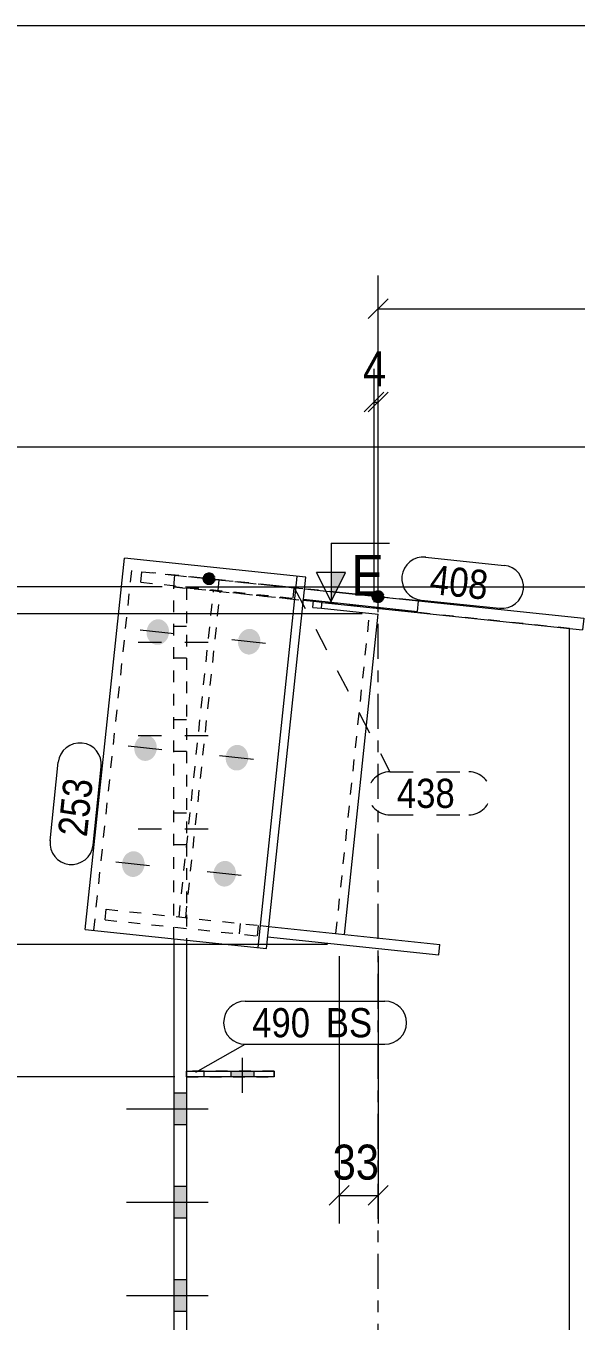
# Model space of a CAD drawing. Header units: millimetres. Extents: x 2 to 579, y 1 to 405.
# Drawn here: x 208.4 to 255.5, y 294 to 405 of the extents above; entities that cross this region are included whole.
import ezdxf

# ---------------------------------------------------------------- set-up
doc = ezdxf.new("R2010")
doc.units = ezdxf.units.MM
for name, pattern in [('XKITLINE00', [0]), ('XKITLINE01', [4, 1, -1, 1, -1]), ('XKITLINE02', [4, 2, -2]), ('XKITLINE03', [6, 3, -1, 1, -1])]:
    doc.linetypes.add(name, pattern=pattern)
for name, color, linetype, lineweight in [('Bolt', 3, 'Continuous', 0), ('Dimensions', 7, 'Continuous', 0), ('DrawingSheet', 5, 'Continuous', 0), ('Part', 2, 'Continuous', 0), ('PartMark', 7, 'Continuous', 0), ('Section', 6, 'Continuous', 0)]:
    doc.layers.add(name, color=color, linetype=linetype, lineweight=lineweight)
doc.styles.add('ARIAL', font='ARIAL.TTF')

# ---------------------------------------------------------------- blocks, each defined once
blk = doc.blocks.new('*A4')
at = {"layer": 'Bolt'}
for points in [[(222.16, 310.81), (221.06, 310.81), (221.06, 313.51), (222.16, 313.51)], [(222.16, 310.81), (221.06, 310.81), (221.06, 313.51), (222.16, 313.51)], [(222.16, 302.81), (221.06, 302.81), (221.06, 305.51), (222.16, 305.51)], [(222.16, 302.81), (221.06, 302.81), (221.06, 305.51), (222.16, 305.51)], [(222.16, 294.81), (221.06, 294.81), (221.06, 297.51), (222.16, 297.51)], [(222.16, 294.81), (221.06, 294.81), (221.06, 297.51), (222.16, 297.51)]]:
    blk.add_hatch(color=3, dxfattribs=at).paths.add_polyline_path(points, flags=17)
at = {"layer": 'Bolt', "color": 3, "linetype": 'XKITLINE02', "lineweight": 0}
for p, q in [((222.16, 353.51), (221.06, 353.51)), ((222.16, 353.51), (221.06, 353.51)), ((224.01, 352.16), (217.01, 352.16)), ((224.01, 352.16), (217.01, 352.16)), ((222.16, 350.81), (221.06, 350.81)), ((222.16, 350.81), (221.06, 350.81)), ((222.16, 345.51), (221.06, 345.51)), ((222.16, 345.51), (221.06, 345.51)), ((224.01, 344.16), (217.01, 344.16)), ((224.01, 344.16), (217.01, 344.16)), ((222.16, 342.81), (221.06, 342.81)), ((222.16, 342.81), (221.06, 342.81)), ((222.16, 337.51), (221.06, 337.51)), ((222.16, 337.51), (221.06, 337.51)), ((224.01, 336.16), (217.01, 336.16)), ((224.01, 336.16), (217.01, 336.16)), ((222.16, 334.81), (221.06, 334.81)), ((222.16, 334.81), (221.06, 334.81))]:
    blk.add_line(p, q, dxfattribs=at)
at = {"layer": 'Bolt', "color": 3, "linetype": 'XKITLINE00', "lineweight": 0}
for p, q in [((222.16, 313.51), (221.06, 313.51)), ((222.16, 313.51), (221.06, 313.51)), ((224.01, 312.16), (217.01, 312.16)), ((224.01, 312.16), (217.01, 312.16)), ((222.16, 310.81), (221.06, 310.81)), ((222.16, 310.81), (221.06, 310.81)), ((222.16, 305.51), (221.06, 305.51)), ((222.16, 305.51), (221.06, 305.51)), ((224.01, 304.16), (217.01, 304.16)), ((224.01, 304.16), (217.01, 304.16)), ((222.16, 302.81), (221.06, 302.81)), ((222.16, 302.81), (221.06, 302.81)), ((222.16, 297.51), (221.06, 297.51)), ((222.16, 297.51), (221.06, 297.51)), ((224.01, 296.16), (217.01, 296.16)), ((224.01, 296.16), (217.01, 296.16)), ((222.16, 294.81), (221.06, 294.81)), ((222.16, 294.81), (221.06, 294.81))]:
    blk.add_line(p, q, dxfattribs=at)
blk = doc.blocks.new('*A6')
at = {"layer": 'Bolt', "color": 3, "linetype": 'XKITLINE02', "lineweight": 0}
for p, q in [((226.96, 313.56), (226.96, 316.56)), ((225.98, 314.91), (225.98, 315.41)), ((227.95, 314.91), (227.95, 315.41))]:
    blk.add_line(p, q, dxfattribs=at)
blk = doc.blocks.new('*A7')
at = {"layer": 'Bolt'}
blk.add_hatch(color=3, dxfattribs=at).paths.add_polyline_path([(225.98, 314.91), (225.98, 315.41), (227.95, 315.41), (227.95, 314.91)], flags=17)
at = {"layer": 'Bolt', "color": 3, "linetype": 'XKITLINE00', "lineweight": 0}
for p, q in [((226.96, 313.56), (226.96, 316.56)), ((225.98, 314.91), (225.98, 315.41)), ((227.95, 314.91), (227.95, 315.41))]:
    blk.add_line(p, q, dxfattribs=at)
blk = doc.blocks.new('*A9')
at = {"layer": 'Bolt'}
for points in [[(220.65, 352.92), (220.65, 352.89), (220.64, 352.86), (220.64, 352.84), (220.63, 352.81), (220.63, 352.78), (220.62, 352.76), (220.61, 352.73), (220.61, 352.71), (220.6, 352.68), (220.59, 352.65), (220.58, 352.63), (220.57, 352.61), (220.56, 352.58), (220.55, 352.56), (220.54, 352.53), (220.53, 352.51), (220.51, 352.49), (220.5, 352.46), (220.49, 352.44), (220.47, 352.42), (220.46, 352.4), (220.44, 352.37), (220.43, 352.35), (220.41, 352.33), (220.4, 352.31), (220.38, 352.29), (220.36, 352.27), (220.35, 352.25), (220.33, 352.23), (220.31, 352.22), (220.29, 352.2), (220.27, 352.18), (220.26, 352.17), (220.24, 352.15), (220.22, 352.13), (220.2, 352.12), (220.18, 352.11), (220.15, 352.09), (220.13, 352.08), (220.11, 352.07), (220.09, 352.05), (220.07, 352.04), (220.05, 352.03), (220.03, 352.02), (220, 352.01), (219.98, 352), (219.96, 351.99), (219.94, 351.99), (219.91, 351.98), (219.89, 351.97), (219.87, 351.97), (219.84, 351.96), (219.82, 351.96), (219.8, 351.95), (219.77, 351.95), (219.75, 351.95), (219.72, 351.95), (219.7, 351.95), (219.68, 351.95), (219.65, 351.95), (219.63, 351.95), (219.61, 351.95), (219.58, 351.95), (219.56, 351.95), (219.54, 351.96), (219.51, 351.96), (219.49, 351.97), (219.47, 351.97), (219.44, 351.98), (219.42, 351.98), (219.4, 351.99), (219.38, 352), (219.35, 352.01), (219.33, 352.02), (219.31, 352.03), (219.29, 352.04), (219.27, 352.05), (219.25, 352.06), (219.23, 352.07), (219.21, 352.08), (219.19, 352.1), (219.17, 352.11), (219.15, 352.13), (219.13, 352.14), (219.11, 352.16), (219.09, 352.17), (219.07, 352.19), (219.05, 352.21), (219.04, 352.23), (219.02, 352.24), (219, 352.26), (218.99, 352.28), (218.97, 352.3), (218.96, 352.32), (218.94, 352.34), (218.93, 352.36), (218.91, 352.38), (218.9, 352.41), (218.89, 352.43), (218.87, 352.45), (218.86, 352.47), (218.85, 352.5), (218.84, 352.52), (218.83, 352.54), (218.82, 352.57), (218.81, 352.59), (218.8, 352.62), (218.79, 352.64), (218.78, 352.67), (218.78, 352.69), (218.77, 352.72), (218.76, 352.74), (218.76, 352.77), (218.75, 352.8), (218.75, 352.82), (218.75, 352.85), (218.74, 352.88), (218.74, 352.9), (218.74, 352.93), (218.74, 352.96), (218.74, 352.98), (218.74, 353.01), (218.74, 353.04), (218.74, 353.06), (218.74, 353.09), (218.74, 353.12), (218.74, 353.14), (218.75, 353.17), (218.75, 353.2), (218.75, 353.23), (218.76, 353.25), (218.76, 353.28), (218.77, 353.3), (218.78, 353.33), (218.78, 353.36), (218.79, 353.38), (218.8, 353.41), (218.81, 353.43), (218.82, 353.46), (218.83, 353.48), (218.84, 353.51), (218.85, 353.53), (218.86, 353.56), (218.87, 353.58), (218.88, 353.6), (218.9, 353.63), (218.91, 353.65), (218.92, 353.67), (218.94, 353.69), (218.95, 353.71), (218.97, 353.74), (218.98, 353.76), (219, 353.78), (219.02, 353.8), (219.03, 353.82), (219.05, 353.83), (219.07, 353.85), (219.09, 353.87), (219.1, 353.89), (219.12, 353.91), (219.14, 353.92), (219.16, 353.94), (219.18, 353.95), (219.2, 353.97), (219.22, 353.98), (219.24, 354), (219.26, 354.01), (219.28, 354.02), (219.31, 354.03), (219.33, 354.05), (219.35, 354.06), (219.37, 354.07), (219.39, 354.08), (219.42, 354.08), (219.44, 354.09), (219.46, 354.1), (219.48, 354.11), (219.51, 354.11), (219.53, 354.12), (219.55, 354.13), (219.58, 354.13), (219.6, 354.13), (219.63, 354.14), (219.65, 354.14), (219.67, 354.14), (219.7, 354.14), (219.72, 354.14), (219.74, 354.14), (219.77, 354.14), (219.79, 354.14), (219.81, 354.14), (219.84, 354.14), (219.86, 354.13), (219.88, 354.13), (219.91, 354.12), (219.93, 354.12), (219.95, 354.11), (219.98, 354.1), (220, 354.1), (220.02, 354.09), (220.04, 354.08), (220.06, 354.07), (220.09, 354.06), (220.11, 354.05), (220.13, 354.04), (220.15, 354.03), (220.17, 354.02), (220.19, 354), (220.21, 353.99), (220.23, 353.98), (220.25, 353.96), (220.27, 353.95), (220.29, 353.93), (220.31, 353.91), (220.33, 353.9), (220.34, 353.88), (220.36, 353.86), (220.38, 353.84), (220.39, 353.83), (220.41, 353.81), (220.43, 353.79), (220.44, 353.77), (220.46, 353.75), (220.47, 353.73), (220.48, 353.7), (220.5, 353.68), (220.51, 353.66), (220.52, 353.64), (220.54, 353.61), (220.55, 353.59), (220.56, 353.57), (220.57, 353.54), (220.58, 353.52), (220.59, 353.5), (220.6, 353.47), (220.6, 353.45), (220.61, 353.42), (220.62, 353.4), (220.63, 353.37), (220.63, 353.34), (220.64, 353.32), (220.64, 353.29), (220.65, 353.26), (220.65, 353.24), (220.65, 353.21), (220.66, 353.19), (220.66, 353.16), (220.66, 353.13), (220.66, 353.1), (220.66, 353.08), (220.66, 353.05), (220.66, 353.02), (220.66, 353), (220.66, 352.97), (220.66, 352.94)], [(228.48, 352.09), (228.47, 352.06), (228.47, 352.04), (228.47, 352.01), (228.46, 351.98), (228.45, 351.96), (228.45, 351.93), (228.44, 351.91), (228.43, 351.88), (228.42, 351.85), (228.42, 351.83), (228.41, 351.8), (228.4, 351.78), (228.39, 351.75), (228.38, 351.73), (228.36, 351.71), (228.35, 351.68), (228.34, 351.66), (228.33, 351.64), (228.31, 351.61), (228.3, 351.59), (228.29, 351.57), (228.27, 351.55), (228.26, 351.53), (228.24, 351.51), (228.22, 351.49), (228.21, 351.47), (228.19, 351.45), (228.17, 351.43), (228.16, 351.41), (228.14, 351.39), (228.12, 351.37), (228.1, 351.36), (228.08, 351.34), (228.06, 351.32), (228.04, 351.31), (228.02, 351.29), (228, 351.28), (227.98, 351.27), (227.96, 351.25), (227.94, 351.24), (227.92, 351.23), (227.9, 351.22), (227.87, 351.21), (227.85, 351.2), (227.83, 351.19), (227.81, 351.18), (227.78, 351.17), (227.76, 351.16), (227.74, 351.15), (227.72, 351.15), (227.69, 351.14), (227.67, 351.14), (227.65, 351.13), (227.62, 351.13), (227.6, 351.13), (227.57, 351.12), (227.55, 351.12), (227.53, 351.12), (227.5, 351.12), (227.48, 351.12), (227.46, 351.12), (227.43, 351.12), (227.41, 351.12), (227.39, 351.13), (227.36, 351.13), (227.34, 351.13), (227.32, 351.14), (227.29, 351.15), (227.27, 351.15), (227.25, 351.16), (227.23, 351.17), (227.2, 351.17), (227.18, 351.18), (227.16, 351.19), (227.14, 351.2), (227.12, 351.21), (227.09, 351.22), (227.07, 351.23), (227.05, 351.25), (227.03, 351.26), (227.01, 351.27), (226.99, 351.29), (226.97, 351.3), (226.95, 351.32), (226.93, 351.33), (226.92, 351.35), (226.9, 351.36), (226.88, 351.38), (226.86, 351.4), (226.85, 351.42), (226.83, 351.44), (226.81, 351.46), (226.8, 351.48), (226.78, 351.5), (226.77, 351.52), (226.75, 351.54), (226.74, 351.56), (226.73, 351.58), (226.71, 351.6), (226.7, 351.63), (226.69, 351.65), (226.68, 351.67), (226.67, 351.69), (226.65, 351.72), (226.65, 351.74), (226.64, 351.77), (226.63, 351.79), (226.62, 351.82), (226.61, 351.84), (226.6, 351.87), (226.6, 351.89), (226.59, 351.92), (226.59, 351.94), (226.58, 351.97), (226.58, 352), (226.57, 352.02), (226.57, 352.05), (226.57, 352.08), (226.56, 352.1), (226.56, 352.13), (226.56, 352.16), (226.56, 352.18), (226.56, 352.21), (226.56, 352.24), (226.56, 352.27), (226.57, 352.29), (226.57, 352.32), (226.57, 352.35), (226.58, 352.37), (226.58, 352.4), (226.58, 352.43), (226.59, 352.45), (226.6, 352.48), (226.6, 352.5), (226.61, 352.53), (226.62, 352.56), (226.63, 352.58), (226.63, 352.61), (226.64, 352.63), (226.65, 352.66), (226.66, 352.68), (226.67, 352.71), (226.69, 352.73), (226.7, 352.75), (226.71, 352.78), (226.72, 352.8), (226.74, 352.82), (226.75, 352.85), (226.76, 352.87), (226.78, 352.89), (226.79, 352.91), (226.81, 352.93), (226.83, 352.95), (226.84, 352.97), (226.86, 352.99), (226.88, 353.01), (226.89, 353.03), (226.91, 353.05), (226.93, 353.06), (226.95, 353.08), (226.97, 353.1), (226.99, 353.11), (227.01, 353.13), (227.03, 353.14), (227.05, 353.16), (227.07, 353.17), (227.09, 353.18), (227.11, 353.2), (227.13, 353.21), (227.15, 353.22), (227.18, 353.23), (227.2, 353.24), (227.22, 353.25), (227.24, 353.26), (227.27, 353.27), (227.29, 353.28), (227.31, 353.28), (227.33, 353.29), (227.36, 353.29), (227.38, 353.3), (227.4, 353.3), (227.43, 353.31), (227.45, 353.31), (227.48, 353.31), (227.5, 353.32), (227.52, 353.32), (227.55, 353.32), (227.57, 353.32), (227.59, 353.32), (227.62, 353.31), (227.64, 353.31), (227.66, 353.31), (227.69, 353.31), (227.71, 353.3), (227.73, 353.3), (227.76, 353.29), (227.78, 353.29), (227.8, 353.28), (227.82, 353.27), (227.85, 353.26), (227.87, 353.26), (227.89, 353.25), (227.91, 353.24), (227.93, 353.23), (227.96, 353.21), (227.98, 353.2), (228, 353.19), (228.02, 353.18), (228.04, 353.16), (228.06, 353.15), (228.08, 353.14), (228.1, 353.12), (228.12, 353.1), (228.13, 353.09), (228.15, 353.07), (228.17, 353.05), (228.19, 353.04), (228.2, 353.02), (228.22, 353), (228.24, 352.98), (228.25, 352.96), (228.27, 352.94), (228.28, 352.92), (228.3, 352.9), (228.31, 352.88), (228.32, 352.86), (228.34, 352.83), (228.35, 352.81), (228.36, 352.79), (228.37, 352.77), (228.38, 352.74), (228.39, 352.72), (228.4, 352.69), (228.41, 352.67), (228.42, 352.65), (228.43, 352.62), (228.44, 352.59), (228.45, 352.57), (228.45, 352.54), (228.46, 352.52), (228.46, 352.49), (228.47, 352.47), (228.47, 352.44), (228.48, 352.41), (228.48, 352.39), (228.48, 352.36), (228.49, 352.33), (228.49, 352.31), (228.49, 352.28), (228.49, 352.25), (228.49, 352.23), (228.49, 352.2), (228.49, 352.17), (228.48, 352.14), (228.48, 352.12)], [(219.6, 342.97), (219.6, 342.94), (219.6, 342.92), (219.59, 342.89), (219.58, 342.87), (219.58, 342.84), (219.57, 342.81), (219.57, 342.79), (219.56, 342.76), (219.55, 342.74), (219.54, 342.71), (219.53, 342.69), (219.52, 342.66), (219.51, 342.64), (219.5, 342.61), (219.49, 342.59), (219.48, 342.56), (219.46, 342.54), (219.45, 342.52), (219.44, 342.49), (219.42, 342.47), (219.41, 342.45), (219.4, 342.43), (219.38, 342.41), (219.37, 342.39), (219.35, 342.37), (219.33, 342.35), (219.32, 342.33), (219.3, 342.31), (219.28, 342.29), (219.26, 342.27), (219.24, 342.25), (219.23, 342.24), (219.21, 342.22), (219.19, 342.2), (219.17, 342.19), (219.15, 342.17), (219.13, 342.16), (219.11, 342.15), (219.09, 342.13), (219.06, 342.12), (219.04, 342.11), (219.02, 342.1), (219, 342.09), (218.98, 342.08), (218.95, 342.07), (218.93, 342.06), (218.91, 342.05), (218.89, 342.04), (218.86, 342.04), (218.84, 342.03), (218.82, 342.02), (218.79, 342.02), (218.77, 342.01), (218.75, 342.01), (218.72, 342.01), (218.7, 342), (218.68, 342), (218.65, 342), (218.63, 342), (218.6, 342), (218.58, 342), (218.56, 342), (218.53, 342.01), (218.51, 342.01), (218.49, 342.01), (218.46, 342.02), (218.44, 342.02), (218.42, 342.03), (218.4, 342.03), (218.37, 342.04), (218.35, 342.05), (218.33, 342.05), (218.31, 342.06), (218.28, 342.07), (218.26, 342.08), (218.24, 342.09), (218.22, 342.1), (218.2, 342.11), (218.18, 342.13), (218.16, 342.14), (218.14, 342.15), (218.12, 342.17), (218.1, 342.18), (218.08, 342.2), (218.06, 342.21), (218.04, 342.23), (218.02, 342.25), (218, 342.26), (217.99, 342.28), (217.97, 342.3), (217.95, 342.32), (217.94, 342.34), (217.92, 342.36), (217.91, 342.38), (217.89, 342.4), (217.88, 342.42), (217.86, 342.44), (217.85, 342.46), (217.84, 342.48), (217.82, 342.51), (217.81, 342.53), (217.8, 342.55), (217.79, 342.58), (217.78, 342.6), (217.77, 342.62), (217.76, 342.65), (217.75, 342.67), (217.74, 342.7), (217.74, 342.72), (217.73, 342.75), (217.72, 342.77), (217.72, 342.8), (217.71, 342.83), (217.71, 342.85), (217.7, 342.88), (217.7, 342.9), (217.69, 342.93), (217.69, 342.96), (217.69, 342.98), (217.69, 343.01), (217.69, 343.04), (217.69, 343.07), (217.69, 343.09), (217.69, 343.12), (217.69, 343.15), (217.69, 343.17), (217.69, 343.2), (217.7, 343.23), (217.7, 343.25), (217.7, 343.28), (217.71, 343.31), (217.71, 343.33), (217.72, 343.36), (217.73, 343.39), (217.73, 343.41), (217.74, 343.44), (217.75, 343.46), (217.76, 343.49), (217.77, 343.51), (217.78, 343.54), (217.79, 343.56), (217.8, 343.59), (217.81, 343.61), (217.82, 343.63), (217.83, 343.66), (217.85, 343.68), (217.86, 343.7), (217.87, 343.73), (217.89, 343.75), (217.9, 343.77), (217.92, 343.79), (217.93, 343.81), (217.95, 343.83), (217.97, 343.85), (217.98, 343.87), (218, 343.89), (218.02, 343.91), (218.04, 343.93), (218.05, 343.94), (218.07, 343.96), (218.09, 343.98), (218.11, 343.99), (218.13, 344.01), (218.15, 344.02), (218.17, 344.04), (218.19, 344.05), (218.21, 344.06), (218.24, 344.08), (218.26, 344.09), (218.28, 344.1), (218.3, 344.11), (218.32, 344.12), (218.34, 344.13), (218.37, 344.14), (218.39, 344.15), (218.41, 344.16), (218.44, 344.16), (218.46, 344.17), (218.48, 344.18), (218.51, 344.18), (218.53, 344.18), (218.55, 344.19), (218.58, 344.19), (218.6, 344.19), (218.62, 344.2), (218.65, 344.2), (218.67, 344.2), (218.69, 344.2), (218.72, 344.2), (218.74, 344.2), (218.76, 344.19), (218.79, 344.19), (218.81, 344.19), (218.83, 344.18), (218.86, 344.18), (218.88, 344.17), (218.9, 344.17), (218.93, 344.16), (218.95, 344.15), (218.97, 344.14), (218.99, 344.14), (219.02, 344.13), (219.04, 344.12), (219.06, 344.11), (219.08, 344.1), (219.1, 344.08), (219.12, 344.07), (219.14, 344.06), (219.16, 344.04), (219.18, 344.03), (219.2, 344.02), (219.22, 344), (219.24, 343.99), (219.26, 343.97), (219.28, 343.95), (219.29, 343.94), (219.31, 343.92), (219.33, 343.9), (219.35, 343.88), (219.36, 343.86), (219.38, 343.84), (219.39, 343.82), (219.41, 343.8), (219.42, 343.78), (219.44, 343.76), (219.45, 343.74), (219.46, 343.72), (219.47, 343.69), (219.49, 343.67), (219.5, 343.65), (219.51, 343.62), (219.52, 343.6), (219.53, 343.58), (219.54, 343.55), (219.55, 343.53), (219.56, 343.5), (219.56, 343.48), (219.57, 343.45), (219.58, 343.42), (219.58, 343.4), (219.59, 343.37), (219.59, 343.35), (219.6, 343.32), (219.6, 343.29), (219.61, 343.27), (219.61, 343.24), (219.61, 343.21), (219.61, 343.19), (219.61, 343.16), (219.61, 343.13), (219.61, 343.11), (219.61, 343.08), (219.61, 343.05), (219.61, 343.03), (219.61, 343)], [(227.43, 342.15), (227.43, 342.12), (227.42, 342.09), (227.42, 342.07), (227.41, 342.04), (227.41, 342.01), (227.4, 341.99), (227.39, 341.96), (227.38, 341.94), (227.38, 341.91), (227.37, 341.88), (227.36, 341.86), (227.35, 341.83), (227.34, 341.81), (227.33, 341.79), (227.32, 341.76), (227.3, 341.74), (227.29, 341.71), (227.28, 341.69), (227.27, 341.67), (227.25, 341.65), (227.24, 341.62), (227.22, 341.6), (227.21, 341.58), (227.19, 341.56), (227.18, 341.54), (227.16, 341.52), (227.14, 341.5), (227.12, 341.48), (227.11, 341.46), (227.09, 341.45), (227.07, 341.43), (227.05, 341.41), (227.03, 341.4), (227.01, 341.38), (226.99, 341.36), (226.97, 341.35), (226.95, 341.33), (226.93, 341.32), (226.91, 341.31), (226.89, 341.3), (226.87, 341.28), (226.85, 341.27), (226.83, 341.26), (226.8, 341.25), (226.78, 341.24), (226.76, 341.23), (226.74, 341.22), (226.71, 341.22), (226.69, 341.21), (226.67, 341.2), (226.64, 341.2), (226.62, 341.19), (226.6, 341.19), (226.57, 341.18), (226.55, 341.18), (226.53, 341.18), (226.5, 341.18), (226.48, 341.18), (226.45, 341.18), (226.43, 341.18), (226.41, 341.18), (226.38, 341.18), (226.36, 341.18), (226.34, 341.18), (226.31, 341.19), (226.29, 341.19), (226.27, 341.19), (226.24, 341.2), (226.22, 341.21), (226.2, 341.21), (226.18, 341.22), (226.15, 341.23), (226.13, 341.24), (226.11, 341.25), (226.09, 341.26), (226.07, 341.27), (226.05, 341.28), (226.02, 341.29), (226, 341.3), (225.98, 341.31), (225.96, 341.33), (225.94, 341.34), (225.92, 341.36), (225.9, 341.37), (225.89, 341.39), (225.87, 341.4), (225.85, 341.42), (225.83, 341.44), (225.81, 341.46), (225.8, 341.47), (225.78, 341.49), (225.76, 341.51), (225.75, 341.53), (225.73, 341.55), (225.72, 341.57), (225.7, 341.59), (225.69, 341.61), (225.68, 341.64), (225.66, 341.66), (225.65, 341.68), (225.64, 341.7), (225.63, 341.73), (225.62, 341.75), (225.61, 341.77), (225.6, 341.8), (225.59, 341.82), (225.58, 341.85), (225.57, 341.87), (225.56, 341.9), (225.55, 341.92), (225.55, 341.95), (225.54, 341.97), (225.54, 342), (225.53, 342.03), (225.53, 342.05), (225.52, 342.08), (225.52, 342.11), (225.52, 342.13), (225.52, 342.16), (225.51, 342.19), (225.51, 342.21), (225.51, 342.24), (225.51, 342.27), (225.51, 342.29), (225.51, 342.32), (225.52, 342.35), (225.52, 342.37), (225.52, 342.4), (225.53, 342.43), (225.53, 342.45), (225.54, 342.48), (225.54, 342.51), (225.55, 342.53), (225.55, 342.56), (225.56, 342.59), (225.57, 342.61), (225.58, 342.64), (225.58, 342.66), (225.59, 342.69), (225.6, 342.71), (225.61, 342.74), (225.62, 342.76), (225.64, 342.79), (225.65, 342.81), (225.66, 342.83), (225.67, 342.86), (225.69, 342.88), (225.7, 342.9), (225.71, 342.92), (225.73, 342.94), (225.74, 342.97), (225.76, 342.99), (225.78, 343.01), (225.79, 343.03), (225.81, 343.05), (225.83, 343.06), (225.84, 343.08), (225.86, 343.1), (225.88, 343.12), (225.9, 343.14), (225.92, 343.15), (225.94, 343.17), (225.96, 343.18), (225.98, 343.2), (226, 343.21), (226.02, 343.23), (226.04, 343.24), (226.06, 343.25), (226.08, 343.26), (226.1, 343.28), (226.13, 343.29), (226.15, 343.3), (226.17, 343.31), (226.19, 343.31), (226.22, 343.32), (226.24, 343.33), (226.26, 343.34), (226.29, 343.34), (226.31, 343.35), (226.33, 343.35), (226.36, 343.36), (226.38, 343.36), (226.4, 343.37), (226.43, 343.37), (226.45, 343.37), (226.47, 343.37), (226.5, 343.37), (226.52, 343.37), (226.54, 343.37), (226.57, 343.37), (226.59, 343.37), (226.61, 343.36), (226.64, 343.36), (226.66, 343.36), (226.68, 343.35), (226.71, 343.35), (226.73, 343.34), (226.75, 343.33), (226.78, 343.33), (226.8, 343.32), (226.82, 343.31), (226.84, 343.3), (226.86, 343.29), (226.89, 343.28), (226.91, 343.27), (226.93, 343.26), (226.95, 343.25), (226.97, 343.23), (226.99, 343.22), (227.01, 343.21), (227.03, 343.19), (227.05, 343.18), (227.07, 343.16), (227.09, 343.14), (227.1, 343.13), (227.12, 343.11), (227.14, 343.09), (227.16, 343.07), (227.17, 343.06), (227.19, 343.04), (227.2, 343.02), (227.22, 343), (227.23, 342.98), (227.25, 342.95), (227.26, 342.93), (227.28, 342.91), (227.29, 342.89), (227.3, 342.87), (227.31, 342.84), (227.32, 342.82), (227.34, 342.8), (227.35, 342.77), (227.36, 342.75), (227.37, 342.73), (227.37, 342.7), (227.38, 342.68), (227.39, 342.65), (227.4, 342.62), (227.4, 342.6), (227.41, 342.57), (227.42, 342.55), (227.42, 342.52), (227.42, 342.49), (227.43, 342.47), (227.43, 342.44), (227.43, 342.41), (227.44, 342.39), (227.44, 342.36), (227.44, 342.33), (227.44, 342.31), (227.44, 342.28), (227.44, 342.25), (227.44, 342.23), (227.44, 342.2), (227.43, 342.17)], [(218.55, 333.03), (218.55, 333), (218.55, 332.97), (218.54, 332.95), (218.54, 332.92), (218.53, 332.89), (218.52, 332.87), (218.52, 332.84), (218.51, 332.82), (218.5, 332.79), (218.49, 332.77), (218.48, 332.74), (218.47, 332.72), (218.46, 332.69), (218.45, 332.67), (218.44, 332.64), (218.43, 332.62), (218.42, 332.6), (218.4, 332.57), (218.39, 332.55), (218.38, 332.53), (218.36, 332.51), (218.35, 332.48), (218.33, 332.46), (218.32, 332.44), (218.3, 332.42), (218.28, 332.4), (218.27, 332.38), (218.25, 332.36), (218.23, 332.34), (218.21, 332.33), (218.2, 332.31), (218.18, 332.29), (218.16, 332.28), (218.14, 332.26), (218.12, 332.24), (218.1, 332.23), (218.08, 332.22), (218.06, 332.2), (218.04, 332.19), (218.01, 332.18), (217.99, 332.16), (217.97, 332.15), (217.95, 332.14), (217.93, 332.13), (217.91, 332.12), (217.88, 332.11), (217.86, 332.11), (217.84, 332.1), (217.81, 332.09), (217.79, 332.08), (217.77, 332.08), (217.74, 332.07), (217.72, 332.07), (217.7, 332.06), (217.67, 332.06), (217.65, 332.06), (217.63, 332.06), (217.6, 332.06), (217.58, 332.06), (217.56, 332.06), (217.53, 332.06), (217.51, 332.06), (217.49, 332.06), (217.46, 332.06), (217.44, 332.07), (217.42, 332.07), (217.39, 332.08), (217.37, 332.08), (217.35, 332.09), (217.32, 332.09), (217.3, 332.1), (217.28, 332.11), (217.26, 332.12), (217.23, 332.13), (217.21, 332.14), (217.19, 332.15), (217.17, 332.16), (217.15, 332.17), (217.13, 332.18), (217.11, 332.2), (217.09, 332.21), (217.07, 332.22), (217.05, 332.24), (217.03, 332.25), (217.01, 332.27), (216.99, 332.28), (216.97, 332.3), (216.96, 332.32), (216.94, 332.34), (216.92, 332.35), (216.9, 332.37), (216.89, 332.39), (216.87, 332.41), (216.86, 332.43), (216.84, 332.45), (216.83, 332.47), (216.81, 332.49), (216.8, 332.52), (216.79, 332.54), (216.78, 332.56), (216.76, 332.58), (216.75, 332.61), (216.74, 332.63), (216.73, 332.65), (216.72, 332.68), (216.71, 332.7), (216.7, 332.73), (216.69, 332.75), (216.69, 332.78), (216.68, 332.8), (216.67, 332.83), (216.67, 332.85), (216.66, 332.88), (216.66, 332.91), (216.65, 332.93), (216.65, 332.96), (216.64, 332.99), (216.64, 333.01), (216.64, 333.04), (216.64, 333.07), (216.64, 333.09), (216.64, 333.12), (216.64, 333.15), (216.64, 333.17), (216.64, 333.2), (216.64, 333.23), (216.64, 333.26), (216.65, 333.28), (216.65, 333.31), (216.66, 333.34), (216.66, 333.36), (216.67, 333.39), (216.67, 333.41), (216.68, 333.44), (216.68, 333.47), (216.69, 333.49), (216.7, 333.52), (216.71, 333.54), (216.72, 333.57), (216.73, 333.59), (216.74, 333.62), (216.75, 333.64), (216.76, 333.67), (216.77, 333.69), (216.79, 333.71), (216.8, 333.74), (216.81, 333.76), (216.83, 333.78), (216.84, 333.8), (216.85, 333.82), (216.87, 333.85), (216.88, 333.87), (216.9, 333.89), (216.92, 333.91), (216.93, 333.93), (216.95, 333.95), (216.97, 333.96), (216.99, 333.98), (217.01, 334), (217.02, 334.02), (217.04, 334.03), (217.06, 334.05), (217.08, 334.06), (217.1, 334.08), (217.12, 334.09), (217.14, 334.11), (217.17, 334.12), (217.19, 334.13), (217.21, 334.14), (217.23, 334.16), (217.25, 334.17), (217.27, 334.18), (217.3, 334.19), (217.32, 334.2), (217.34, 334.2), (217.36, 334.21), (217.39, 334.22), (217.41, 334.22), (217.43, 334.23), (217.46, 334.24), (217.48, 334.24), (217.5, 334.24), (217.53, 334.25), (217.55, 334.25), (217.57, 334.25), (217.6, 334.25), (217.62, 334.25), (217.65, 334.25), (217.67, 334.25), (217.69, 334.25), (217.72, 334.25), (217.74, 334.25), (217.76, 334.24), (217.79, 334.24), (217.81, 334.23), (217.83, 334.23), (217.86, 334.22), (217.88, 334.21), (217.9, 334.21), (217.92, 334.2), (217.94, 334.19), (217.97, 334.18), (217.99, 334.17), (218.01, 334.16), (218.03, 334.15), (218.05, 334.14), (218.07, 334.13), (218.09, 334.11), (218.11, 334.1), (218.13, 334.09), (218.15, 334.07), (218.17, 334.06), (218.19, 334.04), (218.21, 334.02), (218.23, 334.01), (218.25, 333.99), (218.26, 333.97), (218.28, 333.95), (218.3, 333.94), (218.31, 333.92), (218.33, 333.9), (218.34, 333.88), (218.36, 333.86), (218.37, 333.84), (218.39, 333.81), (218.4, 333.79), (218.41, 333.77), (218.43, 333.75), (218.44, 333.72), (218.45, 333.7), (218.46, 333.68), (218.47, 333.65), (218.48, 333.63), (218.49, 333.61), (218.5, 333.58), (218.51, 333.56), (218.51, 333.53), (218.52, 333.51), (218.53, 333.48), (218.53, 333.45), (218.54, 333.43), (218.55, 333.4), (218.55, 333.38), (218.55, 333.35), (218.56, 333.32), (218.56, 333.3), (218.56, 333.27), (218.56, 333.24), (218.56, 333.22), (218.56, 333.19), (218.56, 333.16), (218.56, 333.13), (218.56, 333.11), (218.56, 333.08), (218.56, 333.05)], [(226.38, 332.2), (226.38, 332.17), (226.37, 332.15), (226.37, 332.12), (226.36, 332.09), (226.36, 332.07), (226.35, 332.04), (226.34, 332.02), (226.33, 331.99), (226.33, 331.97), (226.32, 331.94), (226.31, 331.91), (226.3, 331.89), (226.29, 331.87), (226.28, 331.84), (226.27, 331.82), (226.25, 331.79), (226.24, 331.77), (226.23, 331.75), (226.22, 331.72), (226.2, 331.7), (226.19, 331.68), (226.17, 331.66), (226.16, 331.64), (226.14, 331.62), (226.13, 331.6), (226.11, 331.58), (226.09, 331.56), (226.08, 331.54), (226.06, 331.52), (226.04, 331.5), (226.02, 331.48), (226, 331.47), (225.98, 331.45), (225.96, 331.43), (225.94, 331.42), (225.92, 331.4), (225.9, 331.39), (225.88, 331.38), (225.86, 331.36), (225.84, 331.35), (225.82, 331.34), (225.8, 331.33), (225.78, 331.32), (225.75, 331.31), (225.73, 331.3), (225.71, 331.29), (225.69, 331.28), (225.66, 331.27), (225.64, 331.26), (225.62, 331.26), (225.59, 331.25), (225.57, 331.25), (225.55, 331.24), (225.52, 331.24), (225.5, 331.24), (225.48, 331.23), (225.45, 331.23), (225.43, 331.23), (225.41, 331.23), (225.38, 331.23), (225.36, 331.23), (225.34, 331.23), (225.31, 331.23), (225.29, 331.24), (225.26, 331.24), (225.24, 331.25), (225.22, 331.25), (225.2, 331.26), (225.17, 331.26), (225.15, 331.27), (225.13, 331.28), (225.1, 331.28), (225.08, 331.29), (225.06, 331.3), (225.04, 331.31), (225.02, 331.32), (225, 331.33), (224.98, 331.34), (224.95, 331.36), (224.93, 331.37), (224.91, 331.38), (224.89, 331.4), (224.87, 331.41), (224.86, 331.43), (224.84, 331.44), (224.82, 331.46), (224.8, 331.48), (224.78, 331.49), (224.76, 331.51), (224.75, 331.53), (224.73, 331.55), (224.71, 331.57), (224.7, 331.59), (224.68, 331.61), (224.67, 331.63), (224.65, 331.65), (224.64, 331.67), (224.63, 331.69), (224.61, 331.71), (224.6, 331.74), (224.59, 331.76), (224.58, 331.78), (224.57, 331.8), (224.56, 331.83), (224.55, 331.85), (224.54, 331.88), (224.53, 331.9), (224.52, 331.93), (224.51, 331.95), (224.51, 331.98), (224.5, 332), (224.49, 332.03), (224.49, 332.06), (224.48, 332.08), (224.48, 332.11), (224.47, 332.13), (224.47, 332.16), (224.47, 332.19), (224.47, 332.21), (224.46, 332.24), (224.46, 332.27), (224.46, 332.3), (224.46, 332.32), (224.46, 332.35), (224.47, 332.38), (224.47, 332.4), (224.47, 332.43), (224.47, 332.46), (224.48, 332.48), (224.48, 332.51), (224.49, 332.54), (224.49, 332.56), (224.5, 332.59), (224.5, 332.62), (224.51, 332.64), (224.52, 332.67), (224.53, 332.69), (224.54, 332.72), (224.55, 332.74), (224.55, 332.77), (224.57, 332.79), (224.58, 332.82), (224.59, 332.84), (224.6, 332.86), (224.61, 332.89), (224.62, 332.91), (224.64, 332.93), (224.65, 332.96), (224.67, 332.98), (224.68, 333), (224.7, 333.02), (224.71, 333.04), (224.73, 333.06), (224.74, 333.08), (224.76, 333.1), (224.78, 333.12), (224.8, 333.14), (224.81, 333.16), (224.83, 333.17), (224.85, 333.19), (224.87, 333.21), (224.89, 333.22), (224.91, 333.24), (224.93, 333.25), (224.95, 333.27), (224.97, 333.28), (224.99, 333.29), (225.01, 333.31), (225.03, 333.32), (225.06, 333.33), (225.08, 333.34), (225.1, 333.35), (225.12, 333.36), (225.14, 333.37), (225.17, 333.38), (225.19, 333.39), (225.21, 333.39), (225.24, 333.4), (225.26, 333.4), (225.28, 333.41), (225.31, 333.41), (225.33, 333.42), (225.35, 333.42), (225.38, 333.42), (225.4, 333.43), (225.42, 333.43), (225.45, 333.43), (225.47, 333.43), (225.5, 333.43), (225.52, 333.42), (225.54, 333.42), (225.57, 333.42), (225.59, 333.42), (225.61, 333.41), (225.64, 333.41), (225.66, 333.4), (225.68, 333.4), (225.7, 333.39), (225.73, 333.38), (225.75, 333.37), (225.77, 333.37), (225.79, 333.36), (225.82, 333.35), (225.84, 333.34), (225.86, 333.32), (225.88, 333.31), (225.9, 333.3), (225.92, 333.29), (225.94, 333.27), (225.96, 333.26), (225.98, 333.25), (226, 333.23), (226.02, 333.22), (226.04, 333.2), (226.05, 333.18), (226.07, 333.17), (226.09, 333.15), (226.11, 333.13), (226.12, 333.11), (226.14, 333.09), (226.15, 333.07), (226.17, 333.05), (226.18, 333.03), (226.2, 333.01), (226.21, 332.99), (226.23, 332.97), (226.24, 332.94), (226.25, 332.92), (226.26, 332.9), (226.28, 332.88), (226.29, 332.85), (226.3, 332.83), (226.31, 332.8), (226.32, 332.78), (226.32, 332.76), (226.33, 332.73), (226.34, 332.71), (226.35, 332.68), (226.35, 332.65), (226.36, 332.63), (226.37, 332.6), (226.37, 332.58), (226.38, 332.55), (226.38, 332.52), (226.38, 332.5), (226.39, 332.47), (226.39, 332.44), (226.39, 332.42), (226.39, 332.39), (226.39, 332.36), (226.39, 332.34), (226.39, 332.31), (226.39, 332.28), (226.39, 332.25), (226.38, 332.23)]]:
    blk.add_hatch(color=3, dxfattribs=at).paths.add_polyline_path(points, flags=17)
at = {"layer": 'Bolt', "color": 3, "linetype": 'XKITLINE00', "lineweight": 0}
for p, q in [((221.1, 352.9), (218.2, 353.2)), ((228.92, 352.07), (226.03, 352.38)), ((220.05, 342.95), (217.15, 343.26)), ((227.88, 342.13), (224.98, 342.43)), ((219, 333.01), (216.1, 333.31)), ((226.83, 332.18), (223.93, 332.49))]:
    blk.add_line(p, q, dxfattribs=at)
blk = doc.blocks.new('*A10')
at = {"layer": 'Part', "color": 7, "linetype": 'XKITLINE03', "lineweight": 0}
blk.add_line((238.56, 182.76), (238.56, 365.08), dxfattribs=at)
at = {"layer": 'Part', "color": 7, "linetype": 'XKITLINE01', "lineweight": 0}
for p, q in [((221.06, 326.76), (221.06, 356.92)), ((221.06, 356.92), (222.16, 356.81)), ((254.96, 353.35), (222.16, 356.81)), ((222.16, 356.81), (222.16, 326.64))]:
    blk.add_line(p, q, dxfattribs=at)
at = {"layer": 'Part', "color": 2, "linetype": 'XKITLINE00', "lineweight": 0}
for p, q in [((254.96, 182.76), (254.96, 353.35)), ((254.96, 353.35), (256.06, 353.23)), ((221.06, 326.76), (221.06, 182.76)), ((222.16, 326.64), (222.16, 182.76))]:
    blk.add_line(p, q, dxfattribs=at)
blk = doc.blocks.new('*A13')
at = {"layer": 'Part', "color": 7, "linetype": 'XKITLINE01', "lineweight": 0}
for p, q in [((221.06, 356.92), (221.17, 357.92)), ((221.17, 357.92), (242.02, 355.72)), ((233.76, 355.58), (221.06, 356.92))]:
    blk.add_line(p, q, dxfattribs=at)
at = {"layer": 'Part', "color": 2, "linetype": 'XKITLINE00', "lineweight": 0}
for p, q in [((233.76, 355.58), (256.06, 353.23)), ((242.02, 355.72), (256.17, 354.23)), ((256.17, 354.23), (256.06, 353.23))]:
    blk.add_line(p, q, dxfattribs=at)
blk = doc.blocks.new('*A18')
at = {"layer": 'Part'}
for points in [[(224.06, 357.11), (224.04, 357.11), (224.01, 357.11), (223.99, 357.12), (223.97, 357.12), (223.94, 357.13), (223.92, 357.14), (223.9, 357.15), (223.87, 357.16), (223.85, 357.17), (223.83, 357.18), (223.81, 357.19), (223.79, 357.21), (223.77, 357.22), (223.75, 357.24), (223.73, 357.26), (223.72, 357.27), (223.7, 357.29), (223.69, 357.31), (223.67, 357.33), (223.66, 357.35), (223.65, 357.37), (223.64, 357.39), (223.63, 357.42), (223.62, 357.44), (223.61, 357.46), (223.6, 357.49), (223.6, 357.51), (223.59, 357.54), (223.59, 357.56), (223.59, 357.58), (223.59, 357.61), (223.59, 357.63), (223.59, 357.66), (223.59, 357.68), (223.6, 357.71), (223.6, 357.73), (223.61, 357.75), (223.62, 357.78), (223.63, 357.8), (223.64, 357.82), (223.65, 357.84), (223.66, 357.87), (223.67, 357.89), (223.69, 357.91), (223.7, 357.93), (223.72, 357.94), (223.73, 357.96), (223.75, 357.98), (223.77, 358), (223.79, 358.01), (223.81, 358.02), (223.83, 358.04), (223.85, 358.05), (223.87, 358.06), (223.9, 358.07), (223.92, 358.08), (223.94, 358.09), (223.97, 358.09), (223.99, 358.1), (224.01, 358.1), (224.04, 358.11), (224.06, 358.11), (224.09, 358.11), (224.11, 358.11), (224.14, 358.11), (224.16, 358.1), (224.19, 358.1), (224.21, 358.09), (224.23, 358.09), (224.26, 358.08), (224.28, 358.07), (224.3, 358.06), (224.32, 358.05), (224.34, 358.04), (224.37, 358.02), (224.39, 358.01), (224.41, 358), (224.42, 357.98), (224.44, 357.96), (224.46, 357.94), (224.47, 357.93), (224.49, 357.91), (224.5, 357.89), (224.52, 357.87), (224.53, 357.84), (224.54, 357.82), (224.55, 357.8), (224.56, 357.78), (224.57, 357.75), (224.57, 357.73), (224.58, 357.71), (224.58, 357.68), (224.59, 357.66), (224.59, 357.63), (224.59, 357.61), (224.59, 357.58), (224.59, 357.56), (224.58, 357.54), (224.58, 357.51), (224.57, 357.49), (224.57, 357.46), (224.56, 357.44), (224.55, 357.42), (224.54, 357.39), (224.53, 357.37), (224.52, 357.35), (224.5, 357.33), (224.49, 357.31), (224.47, 357.29), (224.46, 357.27), (224.44, 357.26), (224.42, 357.24), (224.41, 357.22), (224.39, 357.21), (224.37, 357.19), (224.34, 357.18), (224.32, 357.17), (224.3, 357.16), (224.28, 357.15), (224.26, 357.14), (224.23, 357.13), (224.21, 357.12), (224.19, 357.12), (224.16, 357.11), (224.14, 357.11), (224.11, 357.11), (224.09, 357.11)], [(238.54, 355.58), (238.51, 355.58), (238.49, 355.59), (238.47, 355.59), (238.44, 355.6), (238.42, 355.6), (238.39, 355.61), (238.37, 355.62), (238.35, 355.63), (238.33, 355.64), (238.31, 355.65), (238.28, 355.67), (238.26, 355.68), (238.25, 355.7), (238.23, 355.71), (238.21, 355.73), (238.19, 355.75), (238.18, 355.76), (238.16, 355.78), (238.15, 355.8), (238.13, 355.82), (238.12, 355.85), (238.11, 355.87), (238.1, 355.89), (238.09, 355.91), (238.08, 355.94), (238.08, 355.96), (238.07, 355.98), (238.07, 356.01), (238.07, 356.03), (238.06, 356.06), (238.06, 356.08), (238.06, 356.11), (238.07, 356.13), (238.07, 356.16), (238.07, 356.18), (238.08, 356.2), (238.08, 356.23), (238.09, 356.25), (238.1, 356.27), (238.11, 356.3), (238.12, 356.32), (238.13, 356.34), (238.15, 356.36), (238.16, 356.38), (238.18, 356.4), (238.19, 356.42), (238.21, 356.44), (238.23, 356.45), (238.25, 356.47), (238.26, 356.48), (238.28, 356.5), (238.31, 356.51), (238.33, 356.52), (238.35, 356.53), (238.37, 356.54), (238.39, 356.55), (238.42, 356.56), (238.44, 356.57), (238.47, 356.57), (238.49, 356.58), (238.51, 356.58), (238.54, 356.58), (238.56, 356.58), (238.59, 356.58), (238.61, 356.58), (238.64, 356.58), (238.66, 356.57), (238.68, 356.57), (238.71, 356.56), (238.73, 356.55), (238.75, 356.54), (238.78, 356.53), (238.8, 356.52), (238.82, 356.51), (238.84, 356.5), (238.86, 356.48), (238.88, 356.47), (238.9, 356.45), (238.92, 356.44), (238.93, 356.42), (238.95, 356.4), (238.96, 356.38), (238.98, 356.36), (238.99, 356.34), (239, 356.32), (239.01, 356.3), (239.02, 356.27), (239.03, 356.25), (239.04, 356.23), (239.05, 356.2), (239.05, 356.18), (239.06, 356.16), (239.06, 356.13), (239.06, 356.11), (239.06, 356.08), (239.06, 356.06), (239.06, 356.03), (239.06, 356.01), (239.05, 355.98), (239.05, 355.96), (239.04, 355.94), (239.03, 355.91), (239.02, 355.89), (239.01, 355.87), (239, 355.85), (238.99, 355.82), (238.98, 355.8), (238.96, 355.78), (238.95, 355.76), (238.93, 355.75), (238.92, 355.73), (238.9, 355.71), (238.88, 355.7), (238.86, 355.68), (238.84, 355.67), (238.82, 355.65), (238.8, 355.64), (238.78, 355.63), (238.75, 355.62), (238.73, 355.61), (238.71, 355.6), (238.68, 355.6), (238.66, 355.59), (238.64, 355.59), (238.61, 355.58), (238.59, 355.58), (238.56, 355.58)]]:
    blk.add_hatch(color=1, dxfattribs=at).paths.add_polyline_path(points, flags=17)
at = {"layer": 'Part', "color": 7, "linetype": 'XKITLINE01', "lineweight": 0}
for p, q in [((218.24, 357.32), (218.34, 358.22)), ((218.34, 358.22), (232.25, 356.75)), ((224.87, 356.62), (224.96, 357.52)), ((218.24, 357.32), (232.16, 355.85)), ((221.52, 328.62), (224.48, 356.66)), ((222.09, 328.56), (225.05, 356.6)), ((231.29, 355.94), (231.38, 356.84)), ((232.97, 355.16), (233.03, 355.76)), ((232.97, 355.16), (233.71, 355.09)), ((234.95, 327.2), (237.84, 354.65)), ((215.19, 328.38), (215.29, 329.28)), ((215.29, 329.28), (229.2, 327.81)), ((215.19, 328.38), (229.1, 326.91)), ((226.69, 327.17), (226.79, 328.06)), ((228.24, 327), (228.33, 327.9)), ((228.48, 327.88), (229.2, 327.81))]:
    blk.add_line(p, q, dxfattribs=at)
at = {"layer": 'Part', "color": 1, "linetype": 'XKITLINE03', "lineweight": 0}
blk.add_line((243.39, 355.57), (219.26, 358.12), dxfattribs=at)
at = {"layer": 'Part', "color": 2, "linetype": 'XKITLINE00', "lineweight": 0}
for p, q in [((232.25, 356.75), (242.02, 355.72)), ((232.16, 355.85), (241.93, 354.82)), ((233.71, 355.09), (233.77, 355.68)), ((241.93, 354.82), (242.02, 355.72)), ((233.71, 355.09), (238.58, 354.57)), ((235.69, 327.12), (238.58, 354.57)), ((229.2, 327.81), (243.85, 326.26)), ((229.1, 326.91), (243.75, 325.37)), ((243.75, 325.37), (243.85, 326.26))]:
    blk.add_line(p, q, dxfattribs=at)
at = {"layer": 'Part', "color": 1, "linetype": 'XKITLINE03', "lineweight": 0}
for centre in [(224.09, 357.61), (238.56, 356.08)]:
    blk.add_circle(centre, 0.5, dxfattribs=at)
blk = doc.blocks.new('*A19')
at = {"layer": 'Part', "color": 7, "linetype": 'XKITLINE01', "lineweight": 0}
for p, q in [((229.66, 315.41), (222.16, 315.41)), ((222.16, 315.41), (222.16, 314.91)), ((223.66, 314.91), (223.66, 315.41)), ((229.66, 314.91), (229.66, 315.41)), ((222.16, 314.91), (229.66, 314.91))]:
    blk.add_line(p, q, dxfattribs=at)
blk = doc.blocks.new('*A20')
at = {"layer": 'Part', "color": 2, "linetype": 'XKITLINE00', "lineweight": 0}
for p, q in [((222.16, 315.41), (229.66, 315.41)), ((229.66, 315.41), (229.66, 314.91)), ((229.66, 314.91), (222.16, 314.91))]:
    blk.add_line(p, q, dxfattribs=at)
at = {"layer": 'Part', "color": 7, "linetype": 'XKITLINE01', "lineweight": 0}
for p, q in [((222.16, 314.91), (222.16, 315.41)), ((223.66, 314.91), (223.66, 315.41))]:
    blk.add_line(p, q, dxfattribs=at)
blk = doc.blocks.new('*A23')
at = {"layer": 'Part', "color": 2, "linetype": 'XKITLINE00', "lineweight": 0}
for p, q in [((213.49, 327.55), (216.85, 359.38)), ((232.36, 357.74), (216.85, 359.38)), ((228.28, 326), (231.63, 357.82)), ((229, 325.92), (232.36, 357.74)), ((213.49, 327.55), (229, 325.92))]:
    blk.add_line(p, q, dxfattribs=at)
at = {"layer": 'Part', "color": 7, "linetype": 'XKITLINE01', "lineweight": 0}
blk.add_line((214.22, 327.48), (217.57, 359.3), dxfattribs=at)
blk = doc.blocks.new('*A68')
at = {"layer": 'DrawingSheet', "color": 5, "linetype": 'XKITLINE00', "lineweight": 0}
blk.add_line((579, 405), (5, 405), dxfattribs=at)
blk = doc.blocks.new('*A76')
at = {"layer": 'Dimensions', "color": 7, "linetype": 'XKITLINE00', "lineweight": 0}
blk.add_line((282.97, 368.89), (137.12, 368.89), dxfattribs=at)
blk = doc.blocks.new('*A82')
at = {"layer": 'Dimensions', "color": 7, "linetype": 'XKITLINE00', "lineweight": 0}
blk.add_line((222.06, 356.92), (320.96, 356.92), dxfattribs=at)
blk = doc.blocks.new('*A83')
at = {"layer": 'Dimensions', "color": 7, "linetype": 'XKITLINE00', "lineweight": 0}
for p, q in [((238.56, 356.08), (238.56, 383.61)), ((239.41, 381.61), (237.71, 379.91)), ((238.56, 380.76), (284.4, 380.76))]:
    blk.add_line(p, q, dxfattribs=at)
at = {"layer": 'Dimensions', "color": 3}
blk.add_point((238.56, 380.76), dxfattribs=at)
blk = doc.blocks.new('*A87')
at = {"layer": 'Dimensions', "color": 7, "linetype": 'XKITLINE00', "lineweight": 0}
for p, q in [((235.22, 325.27), (235.22, 302.36)), ((238.56, 325.27), (238.56, 302.36)), ((236.07, 305.61), (234.37, 303.91)), ((239.41, 305.61), (237.71, 303.91)), ((235.22, 304.76), (238.56, 304.76))]:
    blk.add_line(p, q, dxfattribs=at)
at = {"layer": 'Dimensions', "color": 3}
for p in [(235.22, 304.76), (238.56, 304.76)]:
    blk.add_point(p, dxfattribs=at)
at = {"layer": 'Dimensions', "color": 3, "style": 'ARIAL', "width": 0.85}
blk.add_text('33', height=3, dxfattribs=at).set_placement((234.67, 306.11))
blk = doc.blocks.new('*A88')
at = {"layer": 'Dimensions', "color": 7, "linetype": 'XKITLINE00', "lineweight": 0}
for p, q in [((238.21, 355.61), (238.21, 375.61)), ((238.56, 356.08), (238.56, 375.61)), ((239.06, 373.61), (237.36, 371.91)), ((239.41, 373.61), (237.71, 371.91)), ((238.21, 372.76), (238.56, 372.76))]:
    blk.add_line(p, q, dxfattribs=at)
at = {"layer": 'Dimensions', "color": 3}
for p in [(238.21, 372.76), (238.56, 372.76)]:
    blk.add_point(p, dxfattribs=at)
at = {"layer": 'Dimensions', "color": 3, "style": 'ARIAL', "width": 0.85}
blk.add_text('4', height=3, dxfattribs=at).set_placement((237.27, 374.11))
blk = doc.blocks.new('*A89')
at = {"layer": 'Dimensions', "color": 7, "linetype": 'XKITLINE00', "lineweight": 0}
blk.add_line((222.06, 356.92), (284.96, 356.92), dxfattribs=at)
blk = doc.blocks.new('*A90')
at = {"layer": 'Section'}
blk.add_hatch(color=3, dxfattribs=at).paths.add_polyline_path([(235.78, 358.16), (234.53, 355.66), (234.53, 358.16)], flags=17)
at = {"layer": 'Section', "color": 1, "linetype": 'XKITLINE00', "lineweight": 0}
for q in [(239.53, 360.66), (234.53, 355.66)]:
    blk.add_line((234.53, 360.66), q, dxfattribs=at)
at = {"layer": 'Section', "color": 3, "linetype": 'XKITLINE00', "lineweight": 0}
for p, q in [((234.53, 355.66), (233.28, 358.16)), ((235.78, 358.16), (233.28, 358.16)), ((234.53, 355.66), (235.78, 358.16))]:
    blk.add_line(p, q, dxfattribs=at)
at = {"layer": 'Section', "color": 7, "style": 'ARIAL', "width": 0.85}
blk.add_text('E', height=3.5, dxfattribs=at).set_placement((236.28, 356.16))
blk = doc.blocks.new('*A92')
at = {"layer": 'PartMark', "color": 7, "linetype": 'XKITLINE00', "lineweight": 0}
for p, q in [((210.47, 335.16), (211.18, 341.89)), ((214.15, 334.77), (214.86, 341.5))]:
    blk.add_line(p, q, dxfattribs=at)
for centre, start, end in [((213.02, 341.69), 353.9789, 173.9789), ((212.31, 334.97), 173.9789, 353.9789)]:
    blk.add_arc(centre, 1.85, start, end, dxfattribs=at)
at = {"layer": 'PartMark', "color": 3, "style": 'ARIAL', "width": 0.85}
blk.add_text('253', height=2.5, rotation=83.9784, dxfattribs=at).set_placement((213.62, 335.43))
blk = doc.blocks.new('*A95')
at = {"layer": 'PartMark', "color": 7, "linetype": 'XKITLINE02', "lineweight": 0}
for p, q in [((231.38, 356.84), (239.57, 341.07)), ((239.57, 341.07), (246.33, 341.07)), ((239.57, 337.37), (246.33, 337.37))]:
    blk.add_line(p, q, dxfattribs=at)
for centre, start, end in [((239.57, 339.22), 90, 270), ((246.33, 339.22), 270, 90)]:
    blk.add_arc(centre, 1.85, start, end, dxfattribs=at)
at = {"layer": 'PartMark', "color": 3, "style": 'ARIAL', "width": 0.85}
blk.add_text('438', height=2.5, dxfattribs=at).set_placement((240.17, 337.97))
blk = doc.blocks.new('*A100')
at = {"layer": 'PartMark', "color": 7, "linetype": 'XKITLINE00', "lineweight": 0}
for p, q in [((242.63, 359.47), (249.36, 358.76)), ((242.24, 355.79), (248.97, 355.09))]:
    blk.add_line(p, q, dxfattribs=at)
for centre, start, end in [((242.44, 357.63), 83.9789, 263.9789), ((249.16, 356.92), 263.9789, 83.9789)]:
    blk.add_arc(centre, 1.85, start, end, dxfattribs=at)
at = {"layer": 'PartMark', "color": 3, "style": 'ARIAL', "width": 0.85}
blk.add_text('408', height=2.5, rotation=-6.0218, dxfattribs=at).set_placement((242.9, 356.33))
blk = doc.blocks.new('*A102')
at = {"layer": 'PartMark', "color": 7, "linetype": 'XKITLINE00', "lineweight": 0}
for p, q in [((227.18, 321.41), (239.14, 321.41)), ((222.94, 315.32), (227.18, 317.71)), ((227.18, 317.71), (239.14, 317.71))]:
    blk.add_line(p, q, dxfattribs=at)
for centre, start, end in [((227.18, 319.56), 90, 270), ((239.14, 319.56), 270, 90)]:
    blk.add_arc(centre, 1.85, start, end, dxfattribs=at)
at = {"layer": 'PartMark', "color": 3, "style": 'ARIAL', "width": 0.85}
for s, p in [('490', (227.78, 318.31)), ('BS', (234.09, 318.31))]:
    blk.add_text(s, height=2.5, dxfattribs=at).set_placement(p)
blk = doc.blocks.new('*A107')
at = {"layer": 'Dimensions', "color": 7, "linetype": 'XKITLINE00', "lineweight": 0}
blk.add_line((220.06, 356.92), (149.12, 356.92), dxfattribs=at)
blk = doc.blocks.new('*A108')
at = {"layer": 'Dimensions', "color": 7, "linetype": 'XKITLINE00', "lineweight": 0}
for p, q in [((282.97, 368.89), (149.12, 368.89)), ((220.06, 356.92), (149.12, 356.92))]:
    blk.add_line(p, q, dxfattribs=at)
blk = doc.blocks.new('*A109')
at = {"layer": 'Dimensions', "color": 7, "linetype": 'XKITLINE00', "lineweight": 0}
blk.add_line((221.16, 314.91), (159.71, 314.91), dxfattribs=at)
blk = doc.blocks.new('*A110')
at = {"layer": 'Dimensions', "color": 7, "linetype": 'XKITLINE00', "lineweight": 0}
for p, q in [((220.06, 356.92), (159.71, 356.92)), ((221.16, 314.91), (159.71, 314.91))]:
    blk.add_line(p, q, dxfattribs=at)
blk = doc.blocks.new('*A112')
at = {"layer": 'Dimensions', "color": 7, "linetype": 'XKITLINE00', "lineweight": 0}
blk.add_line((234.22, 326.27), (179.71, 326.27), dxfattribs=at)
blk = doc.blocks.new('*A113')
at = {"layer": 'Dimensions', "color": 7, "linetype": 'XKITLINE00', "lineweight": 0}
for p, q in [((237.21, 354.61), (179.71, 354.61)), ((234.22, 326.27), (179.71, 326.27))]:
    blk.add_line(p, q, dxfattribs=at)
blk = doc.blocks.new('*A114')
at = {"layer": 'Dimensions', "color": 7, "linetype": 'XKITLINE00', "lineweight": 0}
for p, q in [((220.06, 356.92), (179.71, 356.92)), ((237.21, 354.61), (179.71, 354.61))]:
    blk.add_line(p, q, dxfattribs=at)

msp = doc.modelspace()

# ---------------------------------------------------------------- block references
at = {"lineweight": 0}
for name in ['*A68', '*A83', '*A88', '*A76', '*A108', '*A110', '*A114', '*A82', '*A89', '*A90', '*A113', '*A23', '*A100', '*A107', '*A18', '*A13', '*A95', '*A9', '*A4', '*A92', '*A112', '*A87', '*A102', '*A109', '*A6', '*A7', '*A19', '*A20']:
    msp.add_blockref(name, (0, 0), dxfattribs=at)
at = {"layer": 'Part', "lineweight": 0}
msp.add_blockref('*A10', (0, 0), dxfattribs=at)

doc.saveas('drawing.dxf')
